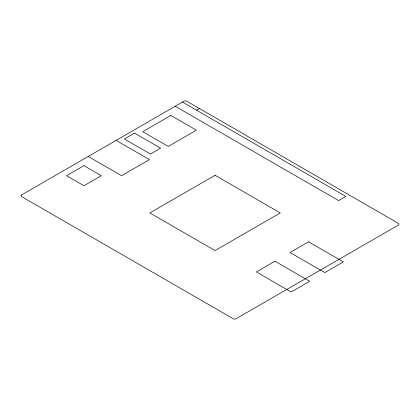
<?xml version="1.0" encoding="UTF-8"?>
<svg xmlns="http://www.w3.org/2000/svg" width="420" height="420" viewBox="0 0 420 420"><rect width="100%" height="100%" fill="white"/><g stroke="black" fill="none" stroke-linecap="round" stroke-linejoin="round"><path stroke-width="0.63" d="M196.613 110.234L199.516 108.559M182.464 102.065L345.886 196.413L338.641 200.597L175.219 106.249M116.093 140.385L149.425 159.632L121.601 175.697L88.268 156.45M21.604 194.938L21.068 195.468A2.053 1.186 0 0 0 21.604 196.613L233.615 318.959A2.047 1.181 0 0 0 235.662 318.959L398.401 225.062A2.047 1.181 0 0 0 398.401 223.388L186.811 101.231A2.047 1.181 0 0 0 183.913 101.231L21.604 194.938M134.495 133.108L124.352 138.962L150.439 154.025L160.582 148.166L134.495 133.108M83.916 165.653L66.528 175.697L83.916 185.734L101.309 175.697L83.916 165.653M170.872 115.453L142.758 131.686L168.263 146.412L196.376 130.179L170.872 115.453M215.072 175.277L149.856 212.929L215.072 250.583L280.287 212.929L215.072 175.277M274.927 261.209L256.373 271.919L291.155 291.994L309.708 281.284L274.927 261.209M308.548 241.794L290 252.504L324.781 272.585L343.329 261.875L308.548 241.794"/></g></svg>
